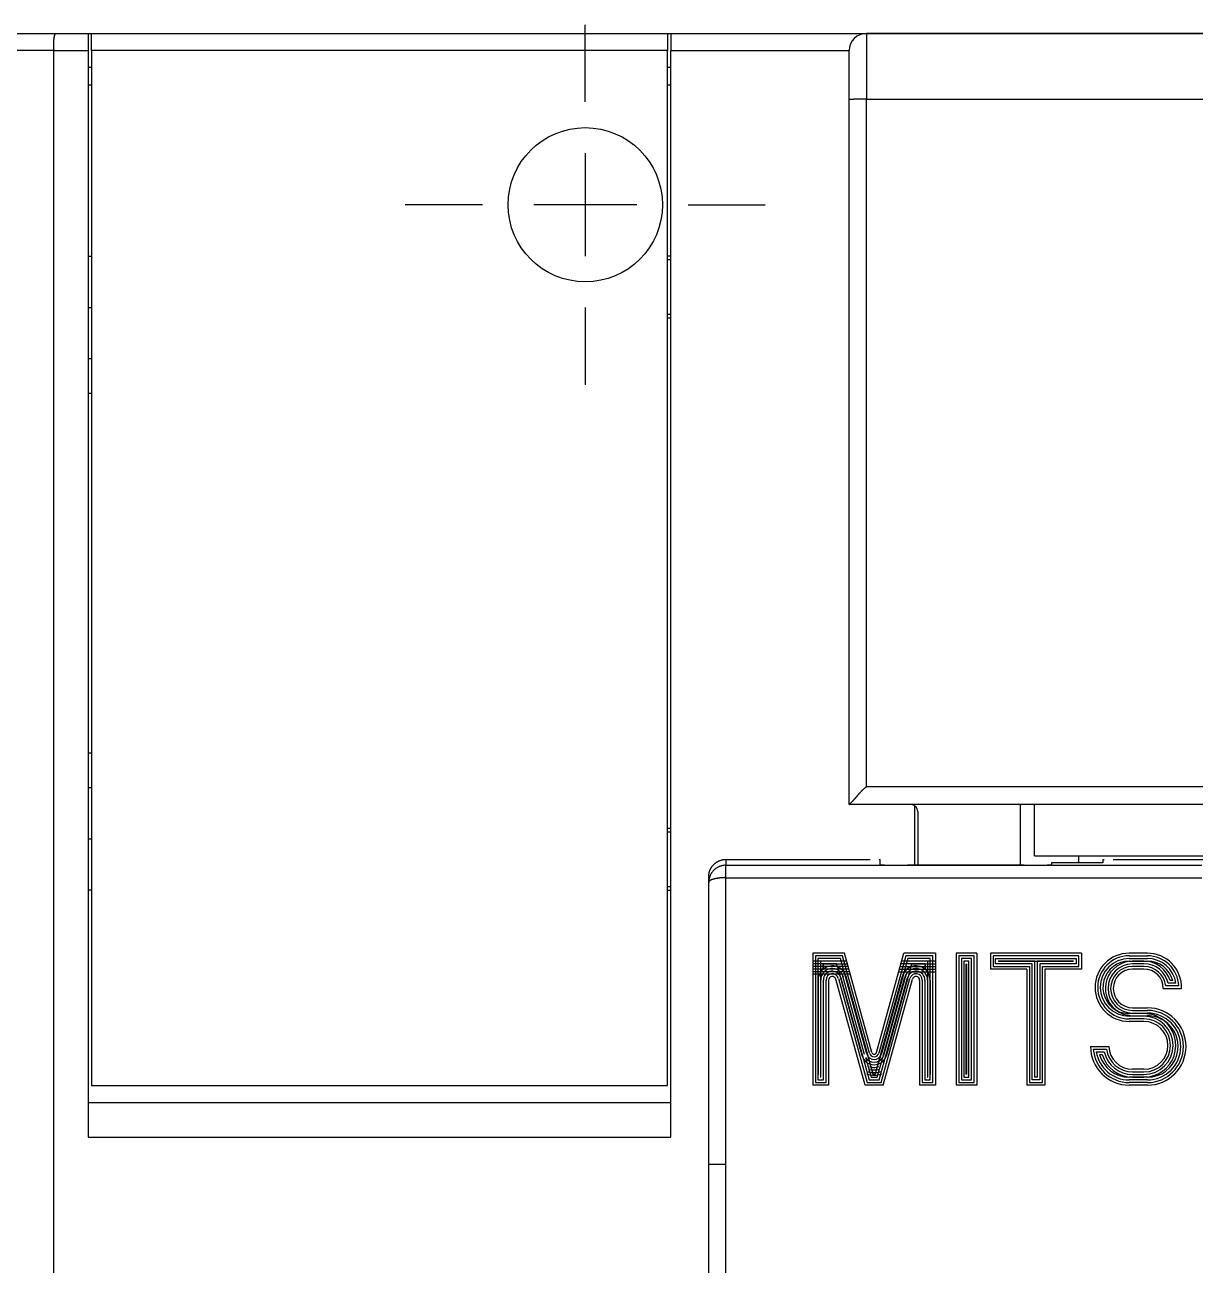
# Model space of a CAD drawing. Header units: inches. Extents: x 14 to 2932, y 13 to 1968.
# Drawn here: x 1205.36 to 1239.51, y 1235.73 to 1271.92 of the extents above; entities that cross this region are included whole.
import ezdxf

# ---------------------------------------------------------------- set-up
doc = ezdxf.new("R2010")
doc.units = ezdxf.units.IN
doc.header["$MEASUREMENT"] = 0

msp = doc.modelspace()

# ---------------------------------------------------------------- linework, layer by layer
at = {"color": 7, "linetype": 'Continuous'}
for p, q in [((1200.714, 1271.666), (1206.271, 1271.666)), ((1206.271, 1271.666), (1207.214, 1271.666)), ((1207.214, 1271.666), (1207.214, 1271.166)), ((1207.214, 1271.666), (1207.314, 1271.666)), ((1207.314, 1271.166), (1207.314, 1271.666)), ((1207.314, 1271.666), (1224.114, 1271.666)), ((1221.714, 1269.666), (1221.714, 1271.916)), ((1224.114, 1271.666), (1224.114, 1271.166)), ((1224.114, 1271.666), (1224.214, 1271.666)), ((1224.214, 1271.666), (1224.214, 1271.166)), ((1224.214, 1271.666), (1229.914, 1271.666)), ((1229.914, 1271.666), (1484.114, 1271.666)), ((1229.914, 1271.666), (1229.914, 1269.749)), ((1484.114, 1271.666), (1229.914, 1271.666)), ((1206.214, 1271.166), (1200.602, 1271.166)), ((1206.214, 1244.066), (1206.214, 1271.166)), ((1206.214, 1271.166), (1207.214, 1271.166)), ((1207.214, 1271.166), (1207.214, 1239.466)), ((1207.314, 1271.166), (1207.314, 1240.966)), ((1224.114, 1271.166), (1207.314, 1271.166)), ((1224.114, 1240.966), (1224.114, 1271.166)), ((1224.214, 1239.466), (1224.214, 1271.166)), ((1224.214, 1271.166), (1229.414, 1271.166)), ((1229.414, 1269.728), (1229.414, 1271.166)), ((1207.314, 1270.666), (1207.214, 1270.666)), ((1224.214, 1270.666), (1224.114, 1270.666)), ((1207.214, 1270.166), (1207.314, 1270.166)), ((1224.114, 1270.166), (1224.214, 1270.166)), ((1229.414, 1269.728), (1229.415, 1269.729)), ((1229.414, 1249.166), (1229.414, 1269.728)), ((1229.914, 1269.749), (1484.114, 1269.749)), ((1229.914, 1249.686), (1229.914, 1269.749)), ((1221.714, 1268.166), (1221.714, 1265.166)), ((1218.714, 1266.666), (1216.464, 1266.666)), ((1223.214, 1266.666), (1220.214, 1266.666)), ((1224.714, 1266.666), (1226.964, 1266.666)), ((1207.214, 1265.166), (1207.314, 1265.166)), ((1224.214, 1265.166), (1224.114, 1265.166)), ((1224.114, 1265.066), (1224.214, 1265.066)), ((1207.214, 1263.666), (1207.314, 1263.666)), ((1221.714, 1263.666), (1221.714, 1261.416)), ((1224.214, 1263.466), (1224.114, 1263.466)), ((1224.114, 1263.366), (1224.214, 1263.366)), ((1207.314, 1262.166), (1207.214, 1262.166)), ((1207.214, 1261.166), (1207.314, 1261.166)), ((1207.314, 1250.666), (1207.214, 1250.666)), ((1207.214, 1249.666), (1207.314, 1249.666)), ((1484.114, 1249.686), (1229.914, 1249.686)), ((1484.614, 1249.166), (1229.414, 1249.166)), ((1231.314, 1249.138), (1231.314, 1247.397)), ((1231.414, 1248.964), (1231.414, 1247.397)), ((1234.414, 1247.397), (1234.414, 1249.166)), ((1234.814, 1247.666), (1234.814, 1249.166)), ((1207.214, 1248.166), (1207.314, 1248.166)), ((1224.214, 1248.466), (1224.114, 1248.466)), ((1224.114, 1248.366), (1224.214, 1248.366)), ((1225.814, 1247.566), (1230.014, 1247.566)), ((1225.814, 1247.566), (1225.814, 1247.395)), ((1230.014, 1247.566), (1230.029, 1247.566)), ((1230.314, 1247.411), (1230.314, 1247.563)), ((1234.814, 1247.666), (1291.714, 1247.666)), ((1236.814, 1247.462), (1235.314, 1247.462)), ((1235.314, 1247.462), (1235.314, 1247.411)), ((1236.114, 1247.462), (1236.114, 1247.666)), ((1236.814, 1247.563), (1236.814, 1247.462)), ((1237.114, 1247.566), (1240.114, 1247.566)), ((1225.314, 1246.895), (1225.314, 1247.066)), ((1225.814, 1247.033), (1225.814, 1247.395)), ((1234.514, 1247.397), (1231.114, 1247.397)), ((1224.214, 1246.766), (1224.114, 1246.766)), ((1225.314, 1246.895), (1225.315, 1246.919)), ((1225.314, 1238.66), (1225.314, 1246.895)), ((1225.814, 1247.033), (1225.79, 1247.033)), ((1225.814, 1238.666), (1225.814, 1247.033)), ((1207.314, 1246.666), (1207.214, 1246.666)), ((1224.114, 1246.666), (1224.214, 1246.666)), ((1229.278, 1244.83), (1228.348, 1244.83)), ((1228.348, 1244.83), (1228.348, 1240.98)), ((1229.102, 1244.599), (1228.348, 1244.599)), ((1229.043, 1244.522), (1228.348, 1244.522)), ((1228.425, 1244.753), (1228.425, 1241.057)), ((1229.219, 1244.753), (1228.425, 1244.753)), ((1228.502, 1244.676), (1228.502, 1241.134)), ((1229.16, 1244.676), (1228.502, 1244.676)), ((1228.579, 1244.599), (1228.579, 1241.211)), ((1229.341, 1244.599), (1228.579, 1244.599)), ((1228.579, 1244.599), (1228.579, 1241.211)), ((1228.579, 1244.599), (1228.579, 1241.211)), ((1229.102, 1244.599), (1228.579, 1244.599)), ((1228.656, 1244.522), (1228.656, 1244.365)), ((1228.656, 1244.522), (1229.363, 1244.522)), ((1228.656, 1244.365), (1228.656, 1244.522)), ((1229.068, 1244.432), (1229.043, 1244.522)), ((1229.928, 1241.893), (1229.16, 1244.676)), ((1230.002, 1241.913), (1229.219, 1244.753)), ((1230.077, 1241.934), (1229.278, 1244.83)), ((1230.205, 1241.934), (1231.004, 1244.83)), ((1231.062, 1244.753), (1230.279, 1241.913)), ((1231.121, 1244.676), (1230.353, 1241.893)), ((1231.625, 1244.522), (1230.919, 1244.522)), ((1231.702, 1244.599), (1230.94, 1244.599)), ((1231.933, 1244.83), (1231.004, 1244.83)), ((1231.856, 1244.753), (1231.062, 1244.753)), ((1231.779, 1244.676), (1231.121, 1244.676)), ((1231.702, 1244.599), (1231.179, 1244.599)), ((1231.933, 1244.599), (1231.179, 1244.599)), ((1231.213, 1244.432), (1231.238, 1244.522)), ((1231.238, 1244.522), (1231.933, 1244.522)), ((1231.625, 1244.365), (1231.625, 1244.522)), ((1231.625, 1244.522), (1231.625, 1244.365)), ((1231.702, 1241.211), (1231.702, 1244.599)), ((1231.702, 1241.211), (1231.702, 1244.599)), ((1231.702, 1241.211), (1231.702, 1244.599)), ((1231.779, 1241.134), (1231.779, 1244.676)), ((1231.856, 1241.057), (1231.856, 1244.753)), ((1231.933, 1244.83), (1231.933, 1240.98)), ((1233.133, 1244.83), (1232.53, 1244.83)), ((1232.53, 1244.83), (1232.53, 1240.98)), ((1232.607, 1244.753), (1232.607, 1241.057)), ((1233.056, 1244.753), (1232.607, 1244.753)), ((1232.684, 1244.676), (1232.684, 1241.134)), ((1232.979, 1244.676), (1232.684, 1244.676)), ((1232.761, 1244.599), (1232.761, 1241.211)), ((1232.902, 1244.599), (1232.761, 1244.599)), ((1232.825, 1241.288), (1232.825, 1244.522)), ((1232.838, 1244.522), (1232.838, 1241.288)), ((1232.902, 1241.211), (1232.902, 1244.599)), ((1232.979, 1241.134), (1232.979, 1244.676)), ((1233.056, 1241.057), (1233.056, 1244.753)), ((1233.133, 1244.83), (1233.133, 1240.98)), ((1233.531, 1244.83), (1233.531, 1244.365)), ((1236.186, 1244.83), (1233.531, 1244.83)), ((1233.608, 1244.753), (1233.608, 1244.442)), ((1236.109, 1244.753), (1233.608, 1244.753)), ((1233.685, 1244.519), (1233.685, 1244.676)), ((1233.685, 1244.676), (1236.032, 1244.676)), ((1234.747, 1244.519), (1233.685, 1244.519)), ((1233.762, 1244.596), (1233.762, 1244.599)), ((1233.762, 1244.599), (1235.955, 1244.599)), ((1234.824, 1244.596), (1233.762, 1244.596)), ((1234.747, 1241.134), (1234.747, 1244.519)), ((1234.824, 1241.211), (1234.824, 1244.596)), ((1234.893, 1244.596), (1234.893, 1241.211)), ((1235.955, 1244.596), (1234.893, 1244.596)), ((1234.97, 1244.519), (1234.97, 1241.134)), ((1236.032, 1244.519), (1234.97, 1244.519)), ((1235.955, 1244.599), (1235.955, 1244.596)), ((1236.032, 1244.676), (1236.032, 1244.519)), ((1236.109, 1244.442), (1236.109, 1244.753)), ((1236.186, 1244.83), (1236.186, 1244.365)), ((1238.111, 1244.83), (1237.58, 1244.83)), ((1237.58, 1244.753), (1238.111, 1244.753)), ((1237.58, 1244.676), (1238.111, 1244.676)), ((1237.58, 1244.599), (1238.111, 1244.599)), ((1238.012, 1244.596), (1237.68, 1244.596)), ((1238.012, 1244.519), (1237.68, 1244.519)), ((1229.384, 1244.445), (1228.348, 1244.445)), ((1229.405, 1244.368), (1228.348, 1244.368)), ((1229.426, 1244.291), (1228.348, 1244.291)), ((1229.448, 1244.214), (1228.348, 1244.214)), ((1229.068, 1244.432), (1229.78, 1241.852)), ((1229.854, 1241.872), (1229.205, 1244.224)), ((1229.854, 1241.872), (1229.205, 1244.224)), ((1229.854, 1241.872), (1229.205, 1244.224)), ((1229.318, 1244.156), (1230.025, 1241.595)), ((1230.11, 1241.288), (1229.318, 1244.156)), ((1230.172, 1241.288), (1230.963, 1244.156)), ((1230.963, 1244.156), (1230.256, 1241.595)), ((1231.076, 1244.224), (1230.427, 1241.872)), ((1231.076, 1244.224), (1230.427, 1241.872)), ((1231.076, 1244.224), (1230.427, 1241.872)), ((1231.213, 1244.432), (1230.501, 1241.852)), ((1230.855, 1244.291), (1231.933, 1244.291)), ((1230.876, 1244.368), (1231.933, 1244.368)), ((1230.897, 1244.445), (1231.933, 1244.445)), ((1234.593, 1244.365), (1233.531, 1244.365)), ((1233.608, 1244.442), (1234.67, 1244.442)), ((1234.593, 1244.365), (1234.593, 1240.98)), ((1234.67, 1244.442), (1234.67, 1241.057)), ((1235.047, 1244.442), (1236.109, 1244.442)), ((1235.047, 1241.057), (1235.047, 1244.442)), ((1236.186, 1244.365), (1235.124, 1244.365)), ((1235.124, 1244.365), (1235.124, 1240.98)), ((1238.012, 1244.442), (1237.68, 1244.442)), ((1238.012, 1244.365), (1237.68, 1244.365)), ((1206.214, 1234.766), (1206.214, 1244.066)), ((1228.505, 1241.288), (1228.505, 1244.045)), ((1228.505, 1244.045), (1228.505, 1241.288)), ((1228.582, 1241.211), (1228.582, 1244.045)), ((1228.582, 1241.211), (1228.582, 1244.045)), ((1228.582, 1241.211), (1228.582, 1244.045)), ((1228.659, 1241.134), (1228.659, 1244.045)), ((1228.736, 1241.057), (1228.736, 1244.045)), ((1228.813, 1244.045), (1228.813, 1240.98)), ((1229.875, 1240.98), (1229.022, 1244.074)), ((1229.096, 1244.094), (1229.934, 1241.057)), ((1229.17, 1244.115), (1229.992, 1241.134)), ((1230.289, 1241.134), (1231.111, 1244.115)), ((1230.347, 1241.057), (1231.185, 1244.094)), ((1230.39, 1241.789), (1231.037, 1244.135)), ((1230.39, 1241.789), (1231.037, 1244.135)), ((1230.406, 1240.98), (1231.26, 1244.074)), ((1231.468, 1244.045), (1231.468, 1240.98)), ((1231.545, 1244.045), (1231.545, 1241.057)), ((1231.622, 1244.045), (1231.622, 1241.134)), ((1231.699, 1244.045), (1231.699, 1241.211)), ((1231.699, 1244.045), (1231.699, 1241.211)), ((1231.699, 1244.045), (1231.699, 1241.211)), ((1231.776, 1244.045), (1231.776, 1241.288)), ((1231.776, 1241.288), (1231.776, 1244.045)), ((1238.576, 1243.801), (1239.106, 1243.801)), ((1239.029, 1243.878), (1238.648, 1243.878)), ((1238.944, 1243.955), (1238.713, 1243.955)), ((1238.85, 1244.032), (1238.773, 1244.032)), ((1238.012, 1243.069), (1237.58, 1243.069)), ((1238.012, 1243.069), (1237.58, 1243.069)), ((1237.68, 1243.237), (1238.111, 1243.237)), ((1237.68, 1243.16), (1238.111, 1243.16)), ((1237.68, 1243.083), (1238.111, 1243.083)), ((1238.012, 1242.992), (1237.58, 1242.992)), ((1238.012, 1242.915), (1237.58, 1242.915)), ((1238.012, 1242.838), (1237.58, 1242.838)), ((1237.68, 1243.006), (1238.111, 1243.006)), ((1237.68, 1243.006), (1238.111, 1243.006)), ((1236.452, 1242.108), (1236.984, 1242.108)), ((1236.532, 1242.031), (1236.914, 1242.031)), ((1229.891, 1241.789), (1230.051, 1241.211)), ((1229.891, 1241.789), (1230.051, 1241.211)), ((1229.891, 1241.789), (1230.051, 1241.211)), ((1230.23, 1241.211), (1230.39, 1241.789)), ((1236.618, 1241.954), (1236.85, 1241.954)), ((1236.713, 1241.877), (1236.79, 1241.877)), ((1230.025, 1241.595), (1230.11, 1241.288)), ((1230.11, 1241.288), (1230.172, 1241.288)), ((1230.172, 1241.288), (1230.11, 1241.288)), ((1230.11, 1241.288), (1230.172, 1241.288)), ((1230.141, 1241.465), (1230.131, 1241.5)), ((1230.15, 1241.5), (1230.141, 1241.465)), ((1230.172, 1241.288), (1230.256, 1241.595)), ((1238.012, 1241.444), (1237.68, 1241.444)), ((1237.68, 1241.367), (1238.012, 1241.367)), ((1237.68, 1241.29), (1238.012, 1241.29)), ((1207.314, 1240.966), (1224.114, 1240.966)), ((1228.813, 1240.98), (1228.348, 1240.98)), ((1228.425, 1241.057), (1228.736, 1241.057)), ((1228.502, 1241.134), (1228.659, 1241.134)), ((1228.579, 1241.211), (1228.582, 1241.211)), ((1228.579, 1241.211), (1228.582, 1241.211)), ((1228.579, 1241.211), (1228.582, 1241.211)), ((1230.406, 1240.98), (1229.875, 1240.98)), ((1229.934, 1241.057), (1230.347, 1241.057)), ((1229.992, 1241.134), (1230.289, 1241.134)), ((1230.051, 1241.211), (1230.23, 1241.211)), ((1230.051, 1241.211), (1230.23, 1241.211)), ((1230.051, 1241.211), (1230.23, 1241.211)), ((1231.933, 1240.98), (1231.468, 1240.98)), ((1231.545, 1241.057), (1231.856, 1241.057)), ((1231.622, 1241.134), (1231.779, 1241.134)), ((1231.699, 1241.211), (1231.702, 1241.211)), ((1231.699, 1241.211), (1231.702, 1241.211)), ((1231.699, 1241.211), (1231.702, 1241.211)), ((1233.133, 1240.98), (1232.53, 1240.98)), ((1232.607, 1241.057), (1233.056, 1241.057)), ((1232.684, 1241.134), (1232.979, 1241.134)), ((1232.761, 1241.211), (1232.902, 1241.211)), ((1235.124, 1240.98), (1234.593, 1240.98)), ((1234.67, 1241.057), (1235.047, 1241.057)), ((1234.97, 1241.134), (1234.747, 1241.134)), ((1234.893, 1241.211), (1234.824, 1241.211)), ((1238.111, 1241.211), (1237.58, 1241.211)), ((1238.111, 1241.134), (1237.58, 1241.134)), ((1238.111, 1241.057), (1237.58, 1241.057)), ((1238.111, 1240.98), (1237.58, 1240.98)), ((1237.68, 1241.213), (1238.012, 1241.213)), ((1224.214, 1240.466), (1207.214, 1240.466)), ((1207.214, 1239.466), (1224.214, 1239.466)), ((1225.314, 1214.671), (1225.314, 1238.66)), ((1225.814, 1214.666), (1225.814, 1238.666))]:
    msp.add_line(p, q, dxfattribs=at)
for points in [[(1206.215, 1271.166), (1206.215, 1271.17), (1206.215, 1271.174), (1206.215, 1271.178), (1206.215, 1271.183), (1206.215, 1271.187), (1206.215, 1271.191), (1206.214, 1271.195), (1206.214, 1271.2), (1206.214, 1271.204), (1206.214, 1271.208), (1206.214, 1271.212), (1206.214, 1271.216), (1206.214, 1271.221), (1206.214, 1271.225), (1206.214, 1271.229), (1206.214, 1271.233), (1206.214, 1271.237), (1206.214, 1271.241), (1206.213, 1271.245), (1206.213, 1271.249), (1206.213, 1271.254), (1206.213, 1271.258), (1206.213, 1271.262), (1206.213, 1271.266), (1206.213, 1271.27), (1206.213, 1271.274), (1206.212, 1271.278), (1206.212, 1271.282), (1206.212, 1271.286), (1206.212, 1271.29), (1206.212, 1271.294), (1206.212, 1271.298), (1206.212, 1271.302), (1206.212, 1271.306), (1206.211, 1271.309), (1206.211, 1271.313), (1206.211, 1271.317), (1206.211, 1271.321), (1206.211, 1271.325), (1206.211, 1271.329), (1206.211, 1271.333), (1206.211, 1271.337), (1206.211, 1271.34), (1206.21, 1271.344), (1206.21, 1271.348), (1206.21, 1271.352), (1206.21, 1271.355), (1206.21, 1271.359), (1206.21, 1271.363), (1206.21, 1271.367), (1206.21, 1271.37), (1206.21, 1271.374), (1206.21, 1271.378), (1206.21, 1271.381), (1206.21, 1271.385), (1206.21, 1271.389), (1206.21, 1271.392), (1206.21, 1271.396), (1206.21, 1271.4), (1206.21, 1271.403), (1206.21, 1271.407), (1206.21, 1271.41), (1206.21, 1271.414), (1206.21, 1271.417), (1206.21, 1271.421), (1206.211, 1271.424), (1206.211, 1271.428), (1206.211, 1271.431), (1206.211, 1271.435), (1206.211, 1271.438), (1206.211, 1271.442), (1206.212, 1271.445), (1206.212, 1271.448), (1206.212, 1271.452), (1206.212, 1271.455), (1206.212, 1271.458), (1206.213, 1271.462), (1206.213, 1271.465), (1206.213, 1271.468), (1206.214, 1271.472), (1206.214, 1271.475), (1206.214, 1271.478), (1206.215, 1271.481), (1206.215, 1271.484), (1206.215, 1271.488), (1206.216, 1271.491), (1206.216, 1271.494), (1206.216, 1271.497), (1206.217, 1271.5), (1206.217, 1271.503), (1206.217, 1271.506), (1206.218, 1271.509), (1206.218, 1271.512), (1206.219, 1271.515), (1206.219, 1271.518), (1206.22, 1271.521), (1206.22, 1271.524), (1206.221, 1271.527), (1206.221, 1271.53), (1206.222, 1271.535), (1206.222, 1271.538), (1206.223, 1271.541), (1206.223, 1271.544), (1206.224, 1271.546), (1206.224, 1271.549), (1206.225, 1271.552), (1206.226, 1271.557), (1206.227, 1271.562), (1206.228, 1271.567), (1206.229, 1271.572), (1206.229, 1271.574), (1206.23, 1271.577), (1206.23, 1271.579), (1206.231, 1271.581), (1206.232, 1271.586), (1206.233, 1271.59), (1206.234, 1271.594), (1206.234, 1271.596), (1206.235, 1271.599), (1206.235, 1271.601), (1206.236, 1271.603), (1206.236, 1271.605), (1206.237, 1271.608), (1206.238, 1271.61), (1206.238, 1271.612), (1206.239, 1271.614), (1206.239, 1271.616), (1206.24, 1271.619), (1206.241, 1271.621), (1206.242, 1271.624), (1206.242, 1271.626), (1206.243, 1271.629), (1206.244, 1271.632), (1206.245, 1271.635), (1206.247, 1271.639), (1206.248, 1271.641), (1206.249, 1271.643), (1206.249, 1271.645), (1206.251, 1271.647), (1206.252, 1271.649), (1206.253, 1271.651), (1206.254, 1271.653), (1206.256, 1271.655), (1206.257, 1271.657), (1206.259, 1271.659), (1206.261, 1271.661), (1206.263, 1271.663), (1206.265, 1271.664), (1206.267, 1271.664), (1206.269, 1271.665), (1206.272, 1271.666)], [(1229.415, 1249.166), (1229.416, 1249.168), (1229.417, 1249.17), (1229.419, 1249.172), (1229.421, 1249.174), (1229.423, 1249.176), (1229.425, 1249.179), (1229.427, 1249.181), (1229.429, 1249.183), (1229.432, 1249.186), (1229.433, 1249.188), (1229.435, 1249.189), (1229.437, 1249.191), (1229.438, 1249.193), (1229.44, 1249.195), (1229.442, 1249.197), (1229.444, 1249.199), (1229.446, 1249.201), (1229.448, 1249.203), (1229.45, 1249.205), (1229.452, 1249.207), (1229.455, 1249.209), (1229.457, 1249.212), (1229.459, 1249.214), (1229.462, 1249.216), (1229.464, 1249.219), (1229.466, 1249.221), (1229.469, 1249.224), (1229.471, 1249.226), (1229.474, 1249.229), (1229.477, 1249.232), (1229.479, 1249.234), (1229.482, 1249.237), (1229.485, 1249.24), (1229.488, 1249.243), (1229.49, 1249.246), (1229.493, 1249.248), (1229.496, 1249.251), (1229.499, 1249.254), (1229.502, 1249.258), (1229.505, 1249.261), (1229.508, 1249.264), (1229.511, 1249.267), (1229.514, 1249.27), (1229.517, 1249.273), (1229.521, 1249.277), (1229.524, 1249.28), (1229.527, 1249.283), (1229.53, 1249.287), (1229.533, 1249.29), (1229.537, 1249.294), (1229.54, 1249.297), (1229.543, 1249.301), (1229.547, 1249.304), (1229.55, 1249.308), (1229.553, 1249.311), (1229.557, 1249.315), (1229.56, 1249.319), (1229.564, 1249.322), (1229.567, 1249.326), (1229.57, 1249.33), (1229.574, 1249.334), (1229.577, 1249.337), (1229.581, 1249.341), (1229.584, 1249.345), (1229.588, 1249.349), (1229.591, 1249.353), (1229.595, 1249.357), (1229.598, 1249.361), (1229.602, 1249.365), (1229.605, 1249.369), (1229.609, 1249.373), (1229.612, 1249.377), (1229.616, 1249.381), (1229.619, 1249.385), (1229.623, 1249.389), (1229.626, 1249.393), (1229.63, 1249.397), (1229.633, 1249.401), (1229.637, 1249.405), (1229.64, 1249.41), (1229.644, 1249.414), (1229.648, 1249.418), (1229.651, 1249.422), (1229.655, 1249.426), (1229.658, 1249.431), (1229.662, 1249.435), (1229.666, 1249.439), (1229.669, 1249.443), (1229.673, 1249.448), (1229.676, 1249.452), (1229.68, 1249.456), (1229.684, 1249.46), (1229.687, 1249.465), (1229.691, 1249.469), (1229.695, 1249.473), (1229.698, 1249.478), (1229.702, 1249.482), (1229.706, 1249.486), (1229.71, 1249.491), (1229.713, 1249.495), (1229.717, 1249.499), (1229.721, 1249.504), (1229.725, 1249.508), (1229.729, 1249.512), (1229.733, 1249.516), (1229.736, 1249.521), (1229.74, 1249.525), (1229.744, 1249.529), (1229.748, 1249.534), (1229.752, 1249.538), (1229.756, 1249.542), (1229.76, 1249.546), (1229.764, 1249.551), (1229.768, 1249.555), (1229.772, 1249.559), (1229.776, 1249.564), (1229.78, 1249.568), (1229.784, 1249.572), (1229.788, 1249.576), (1229.793, 1249.58), (1229.797, 1249.585), (1229.801, 1249.589), (1229.805, 1249.593), (1229.809, 1249.597), (1229.814, 1249.601), (1229.818, 1249.605), (1229.822, 1249.609), (1229.827, 1249.613), (1229.831, 1249.617), (1229.835, 1249.621), (1229.84, 1249.625), (1229.844, 1249.629), (1229.849, 1249.633), (1229.853, 1249.637), (1229.858, 1249.641), (1229.862, 1249.645), (1229.867, 1249.649), (1229.872, 1249.653), (1229.876, 1249.657), (1229.881, 1249.661), (1229.886, 1249.664), (1229.89, 1249.668), (1229.895, 1249.672), (1229.9, 1249.675), (1229.905, 1249.679), (1229.91, 1249.683), (1229.915, 1249.686)], [(1225.315, 1247.065), (1225.315, 1247.072), (1225.315, 1247.078), (1225.315, 1247.085), (1225.315, 1247.091), (1225.316, 1247.097), (1225.316, 1247.104), (1225.317, 1247.11), (1225.317, 1247.116), (1225.318, 1247.123), (1225.319, 1247.129), (1225.32, 1247.135), (1225.321, 1247.141), (1225.322, 1247.147), (1225.323, 1247.154), (1225.324, 1247.16), (1225.325, 1247.166), (1225.326, 1247.172), (1225.328, 1247.178), (1225.329, 1247.184), (1225.331, 1247.19), (1225.333, 1247.196), (1225.334, 1247.202), (1225.336, 1247.208), (1225.338, 1247.214), (1225.34, 1247.22), (1225.342, 1247.226), (1225.344, 1247.231), (1225.346, 1247.237), (1225.348, 1247.243), (1225.35, 1247.249), (1225.353, 1247.254), (1225.355, 1247.26), (1225.358, 1247.265), (1225.36, 1247.271), (1225.363, 1247.277), (1225.365, 1247.282), (1225.368, 1247.288), (1225.371, 1247.293), (1225.374, 1247.298), (1225.377, 1247.304), (1225.38, 1247.309), (1225.383, 1247.314), (1225.386, 1247.32), (1225.389, 1247.325), (1225.392, 1247.33), (1225.396, 1247.335), (1225.399, 1247.34), (1225.402, 1247.345), (1225.406, 1247.35), (1225.409, 1247.355), (1225.413, 1247.36), (1225.417, 1247.365), (1225.42, 1247.37), (1225.424, 1247.375), (1225.428, 1247.379), (1225.432, 1247.384), (1225.436, 1247.389), (1225.44, 1247.393), (1225.444, 1247.398), (1225.448, 1247.402), (1225.452, 1247.407), (1225.456, 1247.411), (1225.46, 1247.415), (1225.465, 1247.42), (1225.469, 1247.424), (1225.474, 1247.428), (1225.478, 1247.432), (1225.482, 1247.436), (1225.487, 1247.44), (1225.492, 1247.444), (1225.496, 1247.448), (1225.501, 1247.452), (1225.506, 1247.456), (1225.51, 1247.46), (1225.515, 1247.464), (1225.52, 1247.467), (1225.525, 1247.471), (1225.53, 1247.474), (1225.535, 1247.478), (1225.54, 1247.481), (1225.545, 1247.485), (1225.55, 1247.488), (1225.555, 1247.491), (1225.561, 1247.494), (1225.566, 1247.497), (1225.571, 1247.5), (1225.576, 1247.503), (1225.582, 1247.506), (1225.587, 1247.509), (1225.593, 1247.512), (1225.598, 1247.515), (1225.604, 1247.517), (1225.609, 1247.52), (1225.615, 1247.523), (1225.62, 1247.525), (1225.626, 1247.527), (1225.632, 1247.53), (1225.637, 1247.532), (1225.643, 1247.534), (1225.649, 1247.536), (1225.655, 1247.538), (1225.661, 1247.54), (1225.666, 1247.542), (1225.672, 1247.544), (1225.678, 1247.546), (1225.684, 1247.548), (1225.69, 1247.549), (1225.696, 1247.551), (1225.702, 1247.552), (1225.708, 1247.554), (1225.714, 1247.555), (1225.72, 1247.556), (1225.727, 1247.557), (1225.733, 1247.559), (1225.739, 1247.56), (1225.745, 1247.561), (1225.751, 1247.561), (1225.758, 1247.562), (1225.764, 1247.563), (1225.77, 1247.564), (1225.776, 1247.564), (1225.783, 1247.565), (1225.789, 1247.565), (1225.795, 1247.565), (1225.802, 1247.565), (1225.808, 1247.566), (1225.815, 1247.566)], [(1230.315, 1247.411), (1230.317, 1247.409), (1230.32, 1247.409), (1230.323, 1247.409), (1230.326, 1247.408), (1230.329, 1247.408), (1230.334, 1247.408), (1230.338, 1247.407), (1230.341, 1247.407), (1230.346, 1247.407), (1230.349, 1247.407), (1230.352, 1247.407), (1230.355, 1247.406), (1230.358, 1247.406), (1230.361, 1247.406), (1230.365, 1247.406), (1230.368, 1247.406), (1230.372, 1247.406), (1230.376, 1247.405), (1230.379, 1247.405), (1230.383, 1247.405), (1230.387, 1247.405), (1230.392, 1247.405), (1230.396, 1247.405), (1230.4, 1247.405), (1230.405, 1247.404), (1230.409, 1247.404), (1230.414, 1247.404), (1230.419, 1247.404), (1230.424, 1247.404), (1230.429, 1247.404), (1230.434, 1247.404), (1230.439, 1247.403), (1230.444, 1247.403), (1230.45, 1247.403), (1230.455, 1247.403), (1230.461, 1247.403), (1230.466, 1247.403), (1230.472, 1247.403), (1230.478, 1247.403), (1230.484, 1247.402), (1230.49, 1247.402), (1230.496, 1247.402), (1230.502, 1247.402), (1230.508, 1247.402), (1230.515, 1247.402), (1230.521, 1247.402), (1230.528, 1247.402), (1230.534, 1247.401), (1230.541, 1247.401), (1230.548, 1247.401), (1230.555, 1247.401), (1230.562, 1247.401), (1230.569, 1247.401), (1230.576, 1247.401), (1230.583, 1247.401), (1230.59, 1247.401), (1230.598, 1247.4), (1230.605, 1247.4), (1230.613, 1247.4), (1230.62, 1247.4), (1230.628, 1247.4), (1230.636, 1247.4), (1230.643, 1247.4), (1230.651, 1247.4), (1230.659, 1247.4), (1230.667, 1247.4), (1230.675, 1247.399), (1230.683, 1247.399), (1230.692, 1247.399), (1230.7, 1247.399), (1230.708, 1247.399), (1230.717, 1247.399), (1230.725, 1247.399), (1230.733, 1247.399), (1230.742, 1247.399), (1230.751, 1247.399), (1230.759, 1247.399), (1230.768, 1247.399), (1230.777, 1247.398), (1230.786, 1247.398), (1230.795, 1247.398), (1230.804, 1247.398), (1230.813, 1247.398), (1230.822, 1247.398), (1230.831, 1247.398), (1230.84, 1247.398), (1230.849, 1247.398), (1230.859, 1247.398), (1230.868, 1247.398), (1230.877, 1247.398), (1230.887, 1247.398), (1230.896, 1247.398), (1230.906, 1247.398), (1230.915, 1247.398), (1230.925, 1247.398), (1230.935, 1247.398), (1230.944, 1247.398), (1230.954, 1247.397), (1230.964, 1247.397), (1230.974, 1247.397), (1230.984, 1247.397), (1230.993, 1247.397), (1231.003, 1247.397), (1231.013, 1247.397), (1231.023, 1247.397), (1231.033, 1247.397), (1231.043, 1247.397), (1231.053, 1247.397), (1231.064, 1247.397), (1231.074, 1247.397), (1231.084, 1247.397), (1231.094, 1247.397), (1231.104, 1247.397), (1231.115, 1247.397)], [(1234.515, 1247.397), (1234.525, 1247.397), (1234.535, 1247.397), (1234.545, 1247.397), (1234.556, 1247.397), (1234.566, 1247.397), (1234.576, 1247.397), (1234.586, 1247.397), (1234.596, 1247.397), (1234.606, 1247.397), (1234.616, 1247.397), (1234.626, 1247.397), (1234.636, 1247.397), (1234.646, 1247.397), (1234.656, 1247.397), (1234.666, 1247.397), (1234.675, 1247.397), (1234.685, 1247.398), (1234.695, 1247.398), (1234.704, 1247.398), (1234.714, 1247.398), (1234.724, 1247.398), (1234.733, 1247.398), (1234.743, 1247.398), (1234.752, 1247.398), (1234.761, 1247.398), (1234.771, 1247.398), (1234.78, 1247.398), (1234.789, 1247.398), (1234.798, 1247.398), (1234.808, 1247.398), (1234.817, 1247.398), (1234.826, 1247.398), (1234.835, 1247.398), (1234.844, 1247.398), (1234.852, 1247.398), (1234.861, 1247.399), (1234.87, 1247.399), (1234.879, 1247.399), (1234.887, 1247.399), (1234.896, 1247.399), (1234.904, 1247.399), (1234.913, 1247.399), (1234.921, 1247.399), (1234.93, 1247.399), (1234.938, 1247.399), (1234.946, 1247.399), (1234.954, 1247.399), (1234.962, 1247.4), (1234.97, 1247.4), (1234.978, 1247.4), (1234.986, 1247.4), (1234.994, 1247.4), (1235.002, 1247.4), (1235.009, 1247.4), (1235.017, 1247.4), (1235.024, 1247.4), (1235.032, 1247.4), (1235.039, 1247.401), (1235.046, 1247.401), (1235.053, 1247.401), (1235.061, 1247.401), (1235.068, 1247.401), (1235.075, 1247.401), (1235.081, 1247.401), (1235.088, 1247.401), (1235.095, 1247.401), (1235.102, 1247.402), (1235.108, 1247.402), (1235.115, 1247.402), (1235.121, 1247.402), (1235.127, 1247.402), (1235.133, 1247.402), (1235.14, 1247.402), (1235.146, 1247.402), (1235.152, 1247.403), (1235.157, 1247.403), (1235.163, 1247.403), (1235.169, 1247.403), (1235.174, 1247.403), (1235.18, 1247.403), (1235.185, 1247.403), (1235.19, 1247.403), (1235.196, 1247.404), (1235.201, 1247.404), (1235.206, 1247.404), (1235.211, 1247.404), (1235.215, 1247.404), (1235.22, 1247.404), (1235.225, 1247.404), (1235.229, 1247.405), (1235.234, 1247.405), (1235.238, 1247.405), (1235.242, 1247.405), (1235.246, 1247.405), (1235.25, 1247.405), (1235.254, 1247.405), (1235.258, 1247.406), (1235.261, 1247.406), (1235.265, 1247.406), (1235.268, 1247.406), (1235.271, 1247.406), (1235.275, 1247.406), (1235.278, 1247.407), (1235.281, 1247.407), (1235.286, 1247.407), (1235.289, 1247.407), (1235.291, 1247.407), (1235.294, 1247.408), (1235.298, 1247.408), (1235.3, 1247.408), (1235.302, 1247.408), (1235.304, 1247.408), (1235.307, 1247.409), (1235.31, 1247.409), (1235.313, 1247.41)], [(1225.815, 1247.395), (1226.329, 1247.395), (1226.843, 1247.395), (1227.357, 1247.395), (1227.871, 1247.395), (1228.386, 1247.395), (1228.9, 1247.395), (1229.414, 1247.395), (1229.928, 1247.395), (1230.442, 1247.395), (1230.956, 1247.395), (1231.471, 1247.395), (1231.985, 1247.395), (1232.499, 1247.395), (1233.013, 1247.395), (1233.527, 1247.395), (1234.041, 1247.395), (1234.556, 1247.395), (1235.07, 1247.395), (1235.584, 1247.395), (1236.098, 1247.395), (1236.612, 1247.395), (1237.127, 1247.395), (1237.641, 1247.395), (1238.155, 1247.395), (1238.669, 1247.395), (1239.183, 1247.395), (1239.697, 1247.395)], [(1225.815, 1247.033), (1226.329, 1247.033), (1226.843, 1247.033), (1227.357, 1247.033), (1227.871, 1247.033), (1228.386, 1247.033), (1228.9, 1247.033), (1229.414, 1247.033), (1229.928, 1247.033), (1230.442, 1247.033), (1230.956, 1247.033), (1231.471, 1247.033), (1231.985, 1247.033), (1232.499, 1247.033), (1233.013, 1247.033), (1233.527, 1247.033), (1234.041, 1247.033), (1234.556, 1247.033), (1235.07, 1247.033), (1235.584, 1247.033), (1236.098, 1247.033), (1236.612, 1247.033), (1237.127, 1247.033), (1237.641, 1247.033), (1238.155, 1247.033), (1238.669, 1247.033), (1239.183, 1247.033), (1239.697, 1247.033)], [(1225.815, 1238.666), (1225.808, 1238.666), (1225.802, 1238.666), (1225.796, 1238.666), (1225.789, 1238.666), (1225.783, 1238.666), (1225.777, 1238.666), (1225.771, 1238.666), (1225.764, 1238.666), (1225.758, 1238.666), (1225.752, 1238.666), (1225.746, 1238.666), (1225.74, 1238.666), (1225.733, 1238.666), (1225.727, 1238.666), (1225.721, 1238.666), (1225.715, 1238.666), (1225.709, 1238.666), (1225.703, 1238.666), (1225.697, 1238.666), (1225.691, 1238.666), (1225.685, 1238.666), (1225.679, 1238.666), (1225.673, 1238.666), (1225.667, 1238.666), (1225.661, 1238.666), (1225.656, 1238.666), (1225.65, 1238.666), (1225.644, 1238.666), (1225.638, 1238.666), (1225.632, 1238.666), (1225.627, 1238.666), (1225.621, 1238.666), (1225.615, 1238.666), (1225.61, 1238.666), (1225.604, 1238.666), (1225.599, 1238.666), (1225.593, 1238.666), (1225.588, 1238.666), (1225.582, 1238.666), (1225.577, 1238.666), (1225.571, 1238.666), (1225.566, 1238.666), (1225.561, 1238.666), (1225.556, 1238.666), (1225.55, 1238.666), (1225.545, 1238.666), (1225.54, 1238.666), (1225.535, 1238.666), (1225.53, 1238.666), (1225.525, 1238.666), (1225.52, 1238.666), (1225.515, 1238.666), (1225.51, 1238.666), (1225.505, 1238.666), (1225.5, 1238.666), (1225.496, 1238.666), (1225.491, 1238.666), (1225.486, 1238.666), (1225.482, 1238.666), (1225.477, 1238.666), (1225.473, 1238.666), (1225.468, 1238.665), (1225.464, 1238.665), (1225.459, 1238.665), (1225.455, 1238.665), (1225.451, 1238.665), (1225.447, 1238.665), (1225.443, 1238.665), (1225.438, 1238.665), (1225.434, 1238.665), (1225.43, 1238.665), (1225.427, 1238.665), (1225.423, 1238.665), (1225.419, 1238.665), (1225.415, 1238.665), (1225.411, 1238.665), (1225.408, 1238.665), (1225.404, 1238.664), (1225.401, 1238.664), (1225.397, 1238.664), (1225.394, 1238.664), (1225.39, 1238.664), (1225.387, 1238.664), (1225.384, 1238.664), (1225.381, 1238.664), (1225.378, 1238.664), (1225.375, 1238.664), (1225.372, 1238.664), (1225.369, 1238.664), (1225.366, 1238.664), (1225.363, 1238.663), (1225.358, 1238.663), (1225.355, 1238.663), (1225.353, 1238.663), (1225.348, 1238.663), (1225.344, 1238.663), (1225.342, 1238.663), (1225.338, 1238.663), (1225.336, 1238.662), (1225.332, 1238.662), (1225.329, 1238.662), (1225.327, 1238.662), (1225.325, 1238.662), (1225.323, 1238.662), (1225.32, 1238.661), (1225.318, 1238.661), (1225.315, 1238.661)]]:
    msp.add_lwpolyline(points, dxfattribs=at)
msp.add_circle((1221.714, 1266.666), 2.25, dxfattribs=at)
for centre, radius, start, end in [((1229.914, 1271.166), 0.5, 90, 180), ((1229.417, 1269.728), 0.00223, 92.878, 146.6117), ((1229.422, 1269.721), 0.0107, 100.3713, 117.3015), ((1229.43, 1269.697), 0.0355, 100.174, 107.1962), ((1229.442, 1269.652), 0.0823, 98.4398, 102.4039), ((1229.457, 1269.571), 0.165, 97.3151, 99.7546), ((1229.476, 1269.448), 0.289, 96.1888, 97.8588), ((1229.498, 1269.271), 0.468, 95.3852, 96.5838), ((1229.523, 1269.042), 0.697, 94.7567, 95.6784), ((1229.55, 1268.743), 0.998, 94.1529, 94.875), ((1229.579, 1268.384), 1.358, 93.6825, 94.2727), ((1229.611, 1267.947), 1.797, 93.3185, 93.8061), ((1229.641, 1267.452), 2.292, 92.932, 93.3474), ((1229.673, 1266.883), 2.862, 92.6198, 92.9765), ((1229.705, 1266.273), 3.472, 92.3773, 92.6908), ((1229.735, 1265.587), 4.159, 92.1194, 92.3956), ((1229.763, 1264.865), 4.882, 91.8918, 92.1388), ((1229.789, 1264.152), 5.595, 91.6907, 91.9153), ((1229.808, 1263.492), 6.256, 91.4828, 91.6911), ((1229.836, 1262.622), 7.126, 91.3329, 91.5202), ((1229.862, 1261.51), 8.239, 91.1745, 91.3393), ((1229.867, 1261.345), 8.404, 91.016, 91.183), ((1229.857, 1261.727), 8.022, 90.8127, 90.9939), ((1229.903, 1259.581), 10.168, 90.766, 90.9015), ((1230.057, 1247.954), 21.795, 90.7037, 90.7613), ((1229.884, 1260.325), 9.424, 90.4095, 90.5787), ((1229.883, 1260.771), 8.978, 90.1502, 90.4197), ((1229.968, 1246.304), 23.445, 90.131, 90.2653), ((1231.214, 1248.966), 0.2, 0, 90), ((1230.293, 1517.681), 270.116, 269.99938, 270.00062), ((1230.299, 1466.848), 219.283, 269.99935, 270.00065), ((1230.307, 1325.96), 78.395, 269.99874, 270.00126), ((1230.31, 1267.267), 19.702, 269.9955, 270.0045), ((1230.313, 1259.28), 11.714, 269.9935, 270.0065), ((1236.815, 1247.695), 0.13, 269.7683, 270.2317), ((1236.817, 1250.735), 3.17, 269.9837, 270.0163), ((1236.819, 1260.559), 12.993, 269.9944, 270.0056), ((1236.822, 1279.694), 32.129, 269.997, 270.003), ((1236.825, 1313.774), 66.208, 269.9982, 270.0018), ((1236.83, 1365.628), 118.062, 269.99878, 270.00122), ((1236.835, 1440.257), 192.691, 269.99913, 270.00087), ((1236.842, 1536.18), 288.614, 269.99934, 270.00066), ((1236.849, 1662.817), 415.251, 269.99948, 270.00052), ((1225.822, 1246.893), 0.508, 162.9565, 165.8718), ((1225.822, 1246.892), 0.508, 159.8888, 162.8397), ((1225.824, 1246.892), 0.51, 156.9486, 159.9228), ((1225.821, 1246.892), 0.507, 153.8024, 156.8239), ((1225.821, 1246.892), 0.508, 150.7626, 153.8093), ((1225.819, 1246.892), 0.506, 147.5939, 150.6737), ((1225.82, 1246.892), 0.506, 144.512, 147.6082), ((1225.818, 1246.892), 0.505, 141.3081, 144.4267), ((1225.818, 1246.893), 0.504, 138.203, 141.334), ((1225.816, 1246.893), 0.503, 134.9676, 138.1145), ((1225.817, 1246.894), 0.503, 131.8859, 135.0305), ((1225.817, 1246.892), 0.504, 128.6506, 131.7806), ((1225.815, 1246.895), 0.501, 125.5466, 128.6934), ((1225.81, 1246.901), 0.493, 122.2893, 125.4738), ((1225.816, 1246.895), 0.501, 119.3686, 122.472), ((1225.828, 1246.872), 0.527, 116.407, 119.3231), ((1225.81, 1246.902), 0.492, 112.9605, 116.0965), ((1225.786, 1246.957), 0.432, 109.2601, 112.8633), ((1225.823, 1246.883), 0.514, 107.665, 110.5007), ((1225.993, 1246.361), 1.064, 106.6006, 107.8362), ((1225.792, 1246.953), 0.439, 99.8235, 103.5321), ((1225.785, 1246.998), 0.393, 93.7841, 99.9849), ((1225.867, 1246.403), 0.994, 93.0203, 96.198), ((1225.405, 1246.877), 0.0929, 158.8135, 168.5792), ((1225.787, 1246.897), 0.473, 174.3864, 177.3209), ((1225.821, 1246.894), 0.507, 171.6202, 174.4064), ((1225.366, 1246.897), 0.0491, 148.9448, 163.8428), ((1225.838, 1246.892), 0.524, 168.9176, 171.662), ((1225.824, 1246.893), 0.51, 165.8701, 168.7307), ((1225.394, 1246.876), 0.0844, 139.9186, 146.4372), ((1225.511, 1246.734), 0.267, 130.7258, 132.6773), ((1225.436, 1246.82), 0.152, 126.6311, 130.6381), ((1225.444, 1246.814), 0.163, 123.5075, 127.7341), ((1225.485, 1246.747), 0.24, 119.6391, 122.7546), ((1225.521, 1246.674), 0.322, 116.3208, 118.8379), ((1225.541, 1246.628), 0.373, 113.5663, 115.9267), ((1225.569, 1246.562), 0.444, 111.2897, 113.4215), ((1225.6, 1246.474), 0.537, 109.1248, 111.0077), ((1225.63, 1246.379), 0.637, 107.2055, 108.8902), ((1225.657, 1246.286), 0.734, 105.5003, 107.0433), ((1225.683, 1246.184), 0.839, 103.9464, 105.3605), ((1225.708, 1246.076), 0.95, 102.5036, 103.8074), ((1225.73, 1245.968), 1.06, 101.2022, 102.4117), ((1225.749, 1245.859), 1.17, 99.9708, 101.1008), ((1225.766, 1245.756), 1.275, 98.8354, 99.8982), ((1225.78, 1245.653), 1.379, 97.7628, 98.7659), ((1225.791, 1245.56), 1.472, 96.7439, 97.6975), ((1225.8, 1245.468), 1.565, 95.782, 96.6889), ((1225.807, 1245.399), 1.634, 94.8849, 95.7581), ((1225.81, 1245.337), 1.696, 93.9685, 94.8113), ((1225.814, 1245.275), 1.758, 93.1634, 93.9749), ((1225.817, 1245.188), 1.846, 92.3245, 93.0929), ((1225.816, 1245.219), 1.815, 91.5553, 92.3285), ((1225.812, 1245.327), 1.707, 90.7332, 91.5441), ((1237.58, 1243.834), 0.996, 90, 270), ((1237.58, 1243.834), 0.919, 90, 270), ((1237.58, 1243.834), 0.842, 90, 270), ((1237.58, 1243.834), 0.765, 90, 238.3988), ((1237.68, 1243.801), 0.795, 90, 231.015), ((1237.68, 1243.801), 0.718, 90, 270), ((1238.012, 1243.801), 0.795, 16.886, 90), ((1238.012, 1243.801), 0.718, 12.3807, 90), ((1238.111, 1243.834), 0.996, 358.0898, 90), ((1238.111, 1243.834), 0.919, 2.733, 90), ((1238.111, 1243.834), 0.842, 8.2515, 90), ((1238.111, 1243.834), 0.765, 14.9901, 90), ((1228.919, 1244.045), 0.414, 15.4221, 180), ((1228.919, 1244.045), 0.337, 15.4221, 180), ((1228.919, 1244.045), 0.414, 68.9587, 129.3981), ((1228.919, 1244.045), 0.26, 15.4222, 180), ((1228.919, 1244.045), 0.183, 15.4221, 180), ((1228.919, 1244.045), 0.106, 15.422, 180), ((1228.919, 1244.045), 0.414, 15.4221, 68.9587), ((1228.919, 1244.045), 0.337, 15.4221, 32.0155), ((1228.919, 1244.045), 0.337, 15.4221, 32.0155), ((1228.919, 1244.045), 0.337, 15.4221, 32.0155), ((1231.362, 1244.045), 0.414, 0, 164.5779), ((1231.362, 1244.045), 0.414, 111.0413, 164.5779), ((1231.362, 1244.045), 0.337, 0, 164.5779), ((1231.362, 1244.045), 0.337, 147.9846, 164.5779), ((1231.362, 1244.045), 0.337, 147.9846, 164.5779), ((1231.362, 1244.045), 0.337, 147.9846, 164.5779), ((1231.362, 1244.045), 0.26, 0, 164.5778), ((1231.362, 1244.045), 0.183, 0, 164.5779), ((1231.362, 1244.045), 0.414, 50.602, 111.0413), ((1231.362, 1244.045), 0.106, 0, 164.578), ((1237.68, 1243.801), 0.641, 90, 270), ((1237.68, 1243.801), 0.564, 90, 270), ((1238.012, 1243.801), 0.641, 6.8965, 90), ((1238.012, 1243.801), 0.564, 0, 90), ((1237.68, 1243.801), 0.795, 231.015, 270), ((1237.58, 1243.834), 0.765, 238.3988, 270), ((1237.68, 1243.801), 0.795, 231.015, 270), ((1237.58, 1243.834), 0.765, 238.3988, 270), ((1238.012, 1242.141), 0.928, 51.543, 90), ((1238.012, 1242.141), 0.928, 51.543, 90), ((1238.111, 1242.108), 1.128, 270, 90), ((1238.111, 1242.108), 1.051, 270, 90), ((1238.111, 1242.108), 0.974, 270, 90), ((1238.012, 1242.141), 0.851, 270, 90), ((1238.012, 1242.141), 0.774, 270, 90), ((1238.012, 1242.141), 0.928, 270, 51.543), ((1238.012, 1242.141), 0.697, 270, 90), ((1238.111, 1242.108), 0.897, 57.8513, 90), ((1238.111, 1242.108), 0.897, 57.8513, 90), ((1238.111, 1242.108), 0.897, 270, 57.8513), ((1237.58, 1242.108), 1.128, 180, 270), ((1237.58, 1242.108), 1.051, 184.1994, 270), ((1237.68, 1242.141), 0.774, 188.1845, 270), ((1237.68, 1242.141), 0.697, 182.7294, 270), ((1230.141, 1241.951), 0.374, 195.4221, 251.9763), ((1230.141, 1241.951), 0.297, 213.1, 326.9), ((1230.141, 1241.951), 0.22, 195.422, 344.578), ((1230.141, 1241.951), 0.143, 195.4222, 344.5778), ((1230.141, 1241.951), 0.0664, 195.422, 344.578), ((1230.141, 1241.951), 0.374, 288.0237, 344.5778), ((1230.141, 1241.951), 0.297, 326.9, 344.5779), ((1230.141, 1241.951), 0.297, 326.9, 344.5779), ((1237.58, 1242.108), 0.974, 189.0923, 270), ((1237.58, 1242.108), 0.897, 194.9142, 270), ((1237.68, 1242.141), 0.928, 196.5396, 270), ((1237.68, 1242.141), 0.851, 192.7066, 270), ((1230.141, 1241.951), 0.682, 251.9763, 288.0237), ((1230.141, 1241.951), 0.605, 251.9763, 288.0237), ((1230.141, 1241.951), 0.528, 251.9763, 288.0237), ((1230.141, 1241.951), 0.451, 251.9763, 288.0237), ((1230.141, 1241.951), 0.374, 251.9763, 288.0237), ((1230.141, 1241.951), 0.451, 268.7711, 271.2289)]:
    msp.add_arc(centre, radius, start, end, dxfattribs=at)

doc.saveas('drawing.dxf')
